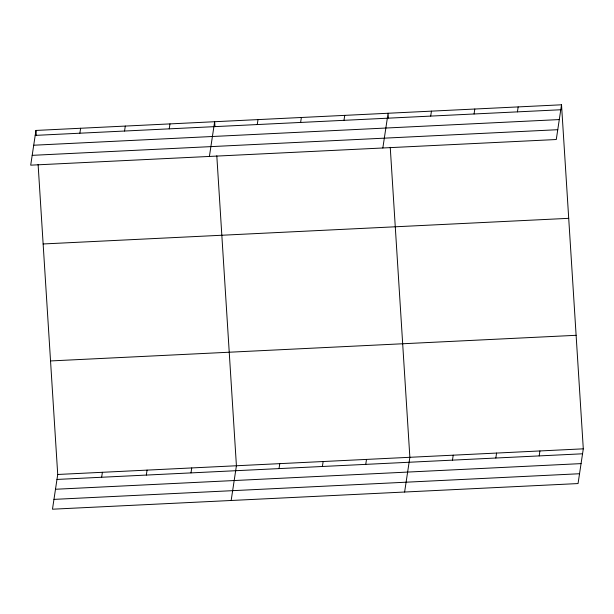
<?xml version="1.0" encoding="UTF-8"?>
<svg xmlns="http://www.w3.org/2000/svg" width="614" height="614" viewBox="0 0 614 614"><rect width="100%" height="100%" fill="white"/><g stroke="black" fill="none" stroke-linecap="round" stroke-linejoin="round"><path stroke-width="0.92" d="M35.95 130.437L30.7 165.166L556.276 139.524L561.526 104.794L35.95 130.437L36.249 135.164M79.874 133.207L80.626 128.257M38.106 164.498L57.724 474.476L52.474 509.206L578.05 483.563L583.3 448.834L561.526 104.794M124.55 131.035L125.302 126.077M101.648 477.255L102.4 472.296M169.226 128.856L169.978 123.898M146.324 475.075L147.068 470.117M209.397 156.447L214.647 121.718L214.946 126.446M190.992 472.895L191.745 467.937M257.258 124.558L258.01 119.6M231.163 500.487L236.421 465.757L216.803 155.779M300.622 122.439L301.367 117.489M279.032 468.597L279.777 463.639M343.978 120.329L344.73 115.371M322.388 466.486L323.141 461.528M382.837 147.989L388.086 113.252L388.386 117.988M365.752 464.368L366.497 459.41M430.698 116.1L431.45 111.142M404.611 492.029L409.86 457.3L390.243 147.314M474.062 113.981L474.806 109.023M452.472 460.139L453.216 455.181M517.418 111.863L518.17 106.913M495.828 458.021L496.58 453.063M539.192 455.91L539.936 450.952M35.205 135.387L560.782 109.752M33.716 145.219L559.293 119.576M32.189 155.342L557.765 129.7M43.133 243.965L568.717 218.331M50.54 360.94L576.116 335.305M57.724 474.476L583.3 448.834M56.972 479.434L582.548 453.792M55.49 489.258L581.067 463.616M53.955 499.382L579.532 473.739"/></g></svg>
